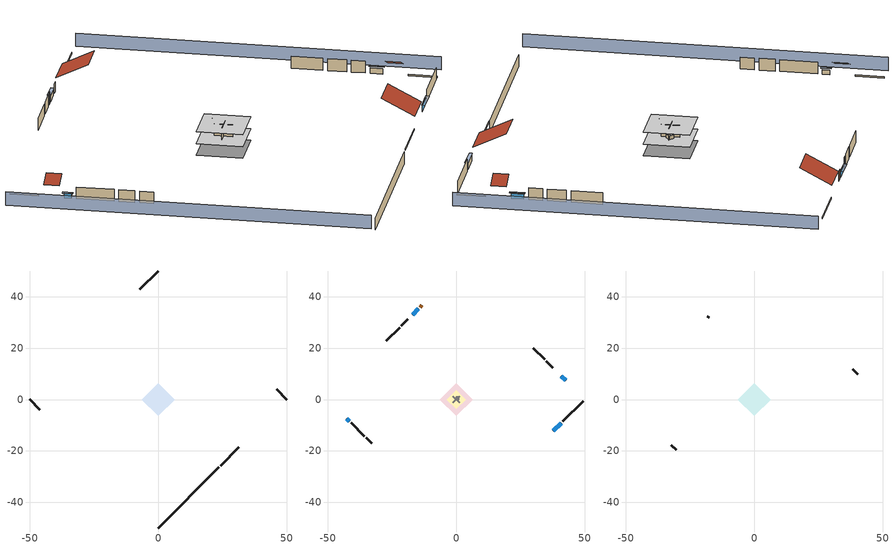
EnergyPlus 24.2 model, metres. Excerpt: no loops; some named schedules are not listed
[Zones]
basement - unconditioned
 floor foundation (Slab2 construction): -6.4,0 0,6.4 6.4,0 0,-6.4 z-2.13
 wall outside (RimJoist1 construction): 24.28,-25.79 31.41,-18.66 z0.3:0.61
 wall outside (RimJoist2 construction): -50.07,0 -46.1,-3.97 z0.3:0.61
 wall outside (RimJoist3 construction): 0,50.07 -7.13,42.93 z0.3:0.61
 wall outside (RimJoist4 construction): 50.07,0 46.1,3.97 z0.3:0.61
 wall foundation (FoundationWall1 construction): 0,-50.07 23.62,-26.45 z-2.13:0.3
conditioned space
 floor to basement - unconditioned (Floor2 construction): -6.4,0 0,6.4 6.4,0 0,-6.4 z0.3
 wall outside (AdiabaticWallConstruction 1): -13.42,36.65 -14.07,36 z0.3:2.34
 wall outside (AdiabaticWallConstruction): 37.89,-12.18 40.89,-9.18 z0.3:1.43; -42.63,-7.44 -41.64,-8.43 z0.3:1.25; -14.72,35.34 -17.01,33.06 z0.3:1.37; 42.63,7.44 40.91,9.15 z0.3:1.4
 wall outside (Wall3 construction): 41.54,-8.53 49.41,-0.66 z0.3:2.74
 wall outside (Wall4 construction): -35.15,-14.91 -32.98,-17.09 z0.3:2.74
 wall outside (Wall7 construction): -22.05,28.02 -27.18,22.88 z0.3:2.74
 wall outside (Wall8 construction): 34.44,15.63 30.07,20 z0.3:2.74
 wall to garage (Wall5 construction): 1.29,1.29 -1.29,-1.29 z0.3:2.74
 wall to garage (Wall6 construction): -1.29,1.29 1.29,-1.29 z0.3:2.74
 window (WindowConstruction): 37.89,-12.18 40.89,-9.18 z0.3:1.43
 window (WindowConstruction 1): -42.63,-7.44 -41.64,-8.43 z0.3:1.25
 window (WindowConstruction 2): -14.73,35.34 -17.01,33.06 z0.3:1.37
 window (WindowConstruction 3): 42.63,7.44 40.92,9.15 z0.3:1.4
 door (Door): -13.42,36.65 -14.07,36 z0.3:2.34
furnace airloop ret air zone
 floor adiabatic (AdiabaticConst): 0,0 0,1 1,1 1,0 z0
 wall adiabatic (AdiabaticConst): 0,1 0,0 1,0 1,1 0,1 z0:1
 ceiling adiabatic (AdiabaticConst): 1,0 1,1 0,1 0,0 z1
garage
 floor foundation (Slab1 construction): -3.66,0 0,3.66 3.66,0 0,-3.66 z0
 wall outside (Wall1 construction): -40.98,-9.09 -35.81,-14.26 z0.3:2.74
 wall outside (Wall12 construction): 37.68,12.39 35.1,14.97 z0.3:2.74
 wall outside (Wall2 construction): -18.81,31.26 -21.4,28.67 z0.3:2.74
attic - unvented
 floor to garage (Floor1 construction): -3.66,0 0,3.66 3.66,0 0,-3.66 z2.74
 floor to conditioned space (Floor3 construction Reversed): -6.4,0 0,6.4 6.4,0 0,-6.4 z2.74
 wall outside (Wall10 construction): 40.26,9.81 38.34,11.73 z0.3:2.74
 wall outside (Wall11 construction): -17.67,32.4 -18.15,31.92 z0.3:2.74
 wall outside (Wall9 construction): -32.32,-17.75 -30.4,-19.66 z0.3:2.74
 roof outside (Roof1 construction): 37.23,-12.84,2.74 32.61,-8.23,6.01 27.45,-13.38,6.01 32.07,-18,2.74
 roof outside (Roof2 construction): -43.28,-6.78,2.74 -41.35,-4.85,4.11 -43.51,-2.69,4.11 -45.45,-4.62,2.74
 roof outside (Roof3 construction): 43.28,6.78,2.74 41.35,4.85,4.11 43.51,2.69,4.11 45.45,4.62,2.74
 roof outside (Roof4 construction): -12.77,37.3,2.74 -8.32,32.85,5.89 -3.34,37.83,5.89 -7.79,42.28,2.74
shading: -53.3,-3.23 -3.23,-53.3 / 53.3,3.23 3.23,53.3 z0:2.74; 41.1,-8.97 37.67,-12.4 38.1,-12.83 41.53,-9.4 z1.74; -41.42,-8.64 -42.84,-7.23 -43.27,-7.66 -41.86,-9.08 z1.55; -17.23,32.84 -14.51,35.56 -14.94,35.99 -17.66,33.27 z1.68; 40.7,9.37 42.84,7.23 43.27,7.66 41.13,9.8 z1.71
[Building]
Building 1: Terrain=Suburbs
[Site:Location]
Portland Intl Arpt_OR: Latitude {deg}=45.59; Longitude {deg}=-122.6; Time Zone {hr}=-8; Elevation {m}=33; Keep Site Location Information=Yes
[Site:GroundTemperature:Shallow]
10.2558, 8.96328, 8.85977, 9.47314, 11.9355, 14.3863, 16.5111, 17.8571, 17.9714, 16.8767, 14.8061, 12.4304
[Site:WaterMainsTemperature]
Calculation Method=Schedule; Temperature Schedule=mains temperature schedule
[Material] Roughness=Rough; Thermal Absorptance=0.9
Name | Thickness {m} | Conductivity {W/m-K} | Density {kg/m3} | Specific Heat {J/kg-K} | Solar Absorptance | Visible Absorptance
asphalt or fiberglass shingles | 0.00635 | 0.162714 | 1121.4 | 1465.45 | 0.85 | 0.85
ceiling loosefill ins | 0.169333 | 0.0480833 | 16.02 | 1046.75 | 0.7 | 0.7
ceiling stud and cavity | 0.1397 | 1.39189 | 65.682 | 1177.47 | 0.7 | 0.7
ceiling stud and cavity 1 | 0.1397 | 0.0824711 | 65.682 | 1177.47 | 0.7 | 0.7
concrete 4.0 in. | 0.1016 | 1.803125 | 2242.8 | 837.4 | 0.7 | 0.7
concrete 8.0 in. | 0.2032 | 1.803125 | 2242.8 | 837.4 | 0.7 | 0.7
door material | 0.04445 | 0.0612267 | 512.64 | 1214.23 | 0.7 | 0.7
floor covering | 0.0127 | 0.0433444 | 54.468 | 1339.84 | 0.6 | 0.6
floor stud and cavity | 0.1397 | 0.923637 | 92.3553 | 1139.71 | 0.7 | 0.7
furniture material basement - unconditioned 1; furniture material conditioned space 1; furniture material garage 1 | 0.1524 | 0.115458 | 640.8 | 1214.23 | 0.6 | 0.6
gypsum board | 0.0127 | 0.160291 | 801 | 837.4 | 0.6 | 0.6
osb sheathing 0.5 in. | 0.0127 | 0.115458 | 512.64 | 1214.23 | 0.6 | 0.6
osb sheathing 0.5 in. 1; osb sheathing 0.5 in. 2; osb sheathing 0.5 in. 3 | 0.0127 | 0.115458 | 512.64 | 1214.23 | 0.7 | 0.7
osb sheathing 0.75 in. | 0.01905 | 0.115458 | 512.64 | 1214.23 | 0.7 | 0.7
rim joist stud and cavity | 0.0508 | 0.178289 | 50.32683 | 1063.81 | 0.6 | 0.6
roof rigid ins | 0.00281632 | 0.029427 | 32.04 | 1214.23 | 0.7 | 0.7
vinyl siding | 0.009525 | 0.089435 | 177.822 | 1046.75 | 0.5 | 0.5
wall rigid ins | 0.512978 | 0.029427 | 32.04 | 1214.23 | 0.7 | 0.7
wall stud and cavity | 0.1397 | 0.419005 | 139.0536 | 1170.24 | 0.6 | 0.6
wall stud and cavity 1 | 0.1397 | 0.549615 | 139.0536 | 1170.24 | 0.7 | 0.7
wall stud and cavity 2 | 0.1397 | 0.506836 | 139.0536 | 1170.24 | 0.7 | 0.7
wall stud and cavity 3 | 0.0889 | 0.380278 | 52.3479 | 1209.89 | 0.7 | 0.7
wall stud and cavity 4 | 0.0889 | 0.391764 | 83.0341 | 1211.67 | 0.7 | 0.7
wood siding; wood siding 1 | 0.0254 | 0.102417 | 544.68 | 1172.36 | 0.7 | 0.7
[Material:NoMass]
Adiabatic: Roughness=Rough; Thermal Resistance {m2-K/W}=176.1; Thermal Absorptance=0.9; Solar Absorptance=0.7; Visible Absorptance=0.7
[WindowMaterial:SimpleGlazingSystem]
WindowMaterial: U-Factor {W/m2-K}=4.31528; Solar Heat Gain Coefficient=0.67
[Construction]
AdiabaticConst: Adiabatic
AdiabaticWallConstruction: wood siding, wall rigid ins, wall stud and cavity 3, gypsum board
AdiabaticWallConstruction 1: wood siding 1, wall rigid ins, wall stud and cavity 3, gypsum board
Door: door material
Floor1 construction: ceiling stud and cavity
Floor2 construction: floor stud and cavity, osb sheathing 0.75 in., floor covering
Floor3 construction Reversed: gypsum board, ceiling stud and cavity 1, ceiling loosefill ins
FoundationWall1 construction: concrete 8.0 in.
furniture construction basement - unconditioned 1: furniture material basement - unconditioned 1
furniture construction conditioned space 1: furniture material conditioned space 1
furniture construction garage 1: furniture material garage 1
PartitionWallConstruction: gypsum board, wall stud and cavity 4, gypsum board
RimJoist1 construction; RimJoist2 construction; RimJoist3 construction; RimJoist4 construction: vinyl siding, rim joist stud and cavity
Roof1 construction; Roof2 construction; Roof3 construction; Roof4 construction: asphalt or fiberglass shingles, roof rigid ins, osb sheathing 0.5 in.
Slab1 construction; Slab2 construction: concrete 4.0 in.
Wall1 construction; Wall2 construction: vinyl siding, osb sheathing 0.5 in. 1, wall stud and cavity
Wall10 construction; Wall11 construction; Wall12 construction; Wall9 construction: vinyl siding, osb sheathing 0.5 in. 3, wall stud and cavity
Wall3 construction; Wall4 construction: vinyl siding, osb sheathing 0.5 in. 1, wall stud and cavity 1, gypsum board
Wall5 construction: osb sheathing 0.5 in. 2, wall stud and cavity 2, gypsum board
Wall6 construction: osb sheathing 0.5 in. 3, wall stud and cavity 2, gypsum board
Wall7 construction; Wall8 construction: vinyl siding, osb sheathing 0.5 in. 3, wall stud and cavity 1, gypsum board
WindowConstruction; WindowConstruction 1; WindowConstruction 2; WindowConstruction 3: WindowMaterial
[Zone] Multiplier=1
Name | Volume {m3} | Part of Total Floor Area
attic - unvented | 84.3588 | Yes
basement - unconditioned; conditioned space | 199.577 | Yes
furnace airloop ret air zone | 1 | No
garage | 65.242 | Yes
[Space]
Name | Zone | Volume {m3} | Space Type
attic - unvented 1 | attic - unvented | 84.3588
basement - unconditioned 1 | basement - unconditioned | 199.577
conditioned space 1 | conditioned space | 199.577
furnace airloop ret air space | furnace airloop ret air zone |  | Plenum Space Type
garage 1 | garage | 65.242
[ZoneInfiltration:DesignFlowRate] Schedule=Always On Discrete
Name | Zone or ZoneList or Space or SpaceList | Design Flow Rate Calculation Method | Air Changes per Hour {1/hr} | Constant Term Coefficient | Temperature Term Coefficient | Velocity Term Coefficient | Velocity Squared Term Coefficient | Design Flow Rate {m3/s}
infil attic - unvented 1 | attic - unvented 1 | AirChanges/Hour | 0.1 | 1 | 0 | 0 | 0
basement_unconditioned 1 duct leakage imbalance infil flow | basement - unconditioned 1 | Flow/Zone |  |  |  |  |  | 0
infil basement - unconditioned 1 | basement - unconditioned 1 | AirChanges/Hour | 0.1 | 1 | 0 | 0 | 0
infil flow; natural vent flow; whole house fan flow | conditioned space 1 | Flow/Zone |  |  |  |  |  | 0
[ZoneMixing] Schedule=Always On Continuous; Design Flow Rate Calculation Method=Flow/Zone; Design Flow Rate {m3/s}=0
Name | Zone or Space | Source Zone or Space
whole house fan mix | attic - unvented | conditioned space
furnace airloop_0 ZoneMixCondToDZ mix | basement - unconditioned | conditioned space
furnace airloop_0 ZoneMixDZToCond mix | conditioned space | basement - unconditioned
[SurfaceProperty:ExposedFoundationPerimeter] Exposed Perimeter Calculation Method=TotalExposedPerimeter
Name | Total Exposed Perimeter {m}
Slab2 | 33.40608
Slab1 | 14.6304
[InternalMass]
Name | Construction | Zone or ZoneList | Space or SpaceList | Surface Area {m2}
furniture mass basement - unconditioned 1 | furniture construction basement - unconditioned 1 | basement - unconditioned | basement - unconditioned 1 | 32.73903
furniture mass conditioned space 1 | furniture construction conditioned space 1 | conditioned space | conditioned space 1 | 32.73903
partition wall mass | PartitionWallConstruction | conditioned space | conditioned space 1 | 81.84758
furniture mass garage 1 | furniture construction garage 1 | garage | garage 1 | 2.67561
[OtherEquipment] Design Level Calculation Method=EquipmentLevel
Name | Fuel Type | Zone or ZoneList or Space or SpaceList | Schedule | Design Level {W} | Fraction Latent | Fraction Radiant | Fraction Lost
furnace airloop_0 RetCondToDZ; furnace airloop_0 SupCondToDZ; furnace airloop_0 SupSensLkToDZ | None | basement - unconditioned 1 | Always On Discrete | 0 | 0 | 0 | 0
furnace airloop_0 SupLatLkToDZ | None | basement - unconditioned 1 | Always On Discrete | 0 | 1 | 0 | 0
clothes dryer 1 | Electricity | conditioned space 1 | clothes_dryer | 0 | 0.015 | 0.081 | 0.85
cooking range 1 | Electricity | conditioned space 1 | cooking_range | 0 | 0.08 | 0.432 | 0.2
furnace airloop_0 SupCondToLv; furnace airloop_0 SupSensLkToCond; mech vent house fan sensible load; water heater sens | None | conditioned space 1 | Always On Discrete | 0 | 0 | 0 | 0
furnace airloop_0 SupLatLkToCond; mech vent house fan latent load; water heater lat | None | conditioned space 1 | Always On Discrete | 0 | 1 | 0 | 0
general water use latent | None | conditioned space 1 | general water use schedule | 25.6591 | 1 | 0 | 0
general water use sensible | None | conditioned space 1 | general water use schedule | -25.2881 | 0 | 0.6 | 0
water heater energy adjustment1 | Electricity | conditioned space 1 | Always On Discrete | 0.01 | 0 | 0 | 1
furnace airloop_0 RetCondToRP; furnace airloop_0 RetSensLkToRP | None | furnace airloop ret air space | Always On Discrete | 0 | 0 | 0 | 0
furnace airloop_0 RetLatLkToRP | None | furnace airloop ret air space | Always On Discrete | 0 | 1 | 0 | 0
[SurfaceProperty:IncidentSolarMultiplier] Incident Solar Multiplier=1; Incident Solar Multiplier Schedule=trans schedule winter=0.85 summer=0.7
Window1; Window2; Window3; Window4
[Lights] Design Level Calculation Method=LightingLevel; Return Air Fraction=0; Fraction Radiant=0.6; Fraction Visible=0.2; Fraction Replaceable=1
Name | Zone or ZoneList or Space or SpaceList | Schedule | Lighting Level {W}
interior lighting | conditioned space 1 | lighting_interior | 161.21
garage lighting | garage 1 | lighting_garage | 8.83665
[People]
occupants: Zone or ZoneList or Space or SpaceList=conditioned space 1; Number of People Schedule=occupants; Number of People Calculation Method=People; Number of People=1; Fraction Radiant=0.314171; Sensible Heat Fraction=0.56303; Activity Level Schedule=occupants activity schedule; Carbon Dioxide Generation Rate {m3/s-W}=0; Enable ASHRAE 55 Comfort Warnings=No; Mean Radiant Temperature Calculation Type=EnclosureAveraged
[ElectricEquipment] Design Level Calculation Method=EquipmentLevel
Name | Zone or ZoneList or Space or SpaceList | Schedule | Design Level {W} | Fraction Latent | Fraction Radiant | Fraction Lost
ceiling fan | conditioned space 1 | ceiling_fan | 17.3581 | 0 | 0.558 | 0
clothes dryer | conditioned space 1 | clothes_dryer | 9660.3 | 0.015 | 0.081 | 0.85
clothes washer | conditioned space 1 | clothes_washer | 859.836 | 0.03 | 0.162 | 0.7
cooking range | conditioned space 1 | cooking_range | 653.665 | 0.08 | 0.432 | 0.2
fridge | conditioned space 1 | fridge schedule | 43.7215 | 0 | 0.6 | 0
mech vent bath fan 0 | conditioned space 1 | mech vent bath fan 0 schedule | 15 | 0 | 0 | 1
mech vent house fan | conditioned space 1 | mech vent house fan schedule | 0 | 0 | 0 | 1
mech vent house fan cfis | conditioned space 1 | mech vent house fan cfis schedule | 0 | 0 | 0 | 0
mech vent range fan 0 | conditioned space 1 | mech vent range fan 0 schedule | 30 | 0 | 0 | 1
misc plug loads | conditioned space 1 | plug_loads_other | 231.89 | 0.021 | 0.558 | 0.049
misc tv | conditioned space 1 | plug_loads_tv | 309.063 | 0 | 0.6 | 0
whole house fan | conditioned space 1 | Always On Discrete | 0 | 0 | 0 | 1
freezer | garage 1 | freezer schedule | 194.914 | 0 | 0.6 | 0
[SpaceList]
Plenum Space Type: furnace airloop ret air space
[ZoneInfiltration:EffectiveLeakageArea]
infil garage 1: Zone or Space=garage 1; Schedule=Always On Discrete; Effective Air Leakage Area {cm2}=407.755; Stack Coefficient=0.000129147; Wind Coefficient=4.64657e-05
[AvailabilityManager:Scheduled] Schedule=Always On Discrete
furnace airloop Availability Manager; room ac airloop Availability Manager
[AirLoopHVAC:ReturnPlenum]
Air Loop HVAC Return Plenum 1: Zone=furnace airloop ret air zone
[Foundation:Kiva] Wall Depth Below Slab {m}=0.2032
Name | Initial Indoor Air Temperature {C} | Wall Height Above Grade {m}
Foundation Kiva 1 | 13.4258 | 0.1016
Foundation Kiva 2 | 9.52053 | 0.3048
[Foundation:Kiva:Settings]
Soil Conductivity {W/m-K}=1.9041; Soil Density {kg/m3}=1842.3; Soil Specific Heat {J/kg-K}=418.7; Ground Solar Absorptivity=0.9; Ground Thermal Absorptivity=0.9; Ground Surface Roughness {m}=0.03; Far-Field Width {m}=40; Deep-Ground Boundary Condition=ZeroFlux; Deep-Ground Depth {m}=40; Minimum Cell Dimension {m}=0.2; Maximum Cell Growth Coefficient=3; Simulation Timestep=Timestep
[Exterior:Lights]
exterior lighting: Schedule=exterior lighting schedule; Design Level {W}=5.52521
[EnergyManagementSystem:GlobalVariable]
furnace_airloop_0_DuctImbalLkExhFanEquivCond
furnace_airloop_0_DuctImbalLkExhFanEquivDZ
furnace_airloop_0_DuctImbalLkSupFanEquivCond
furnace_airloop_0_DuctImbalLkSupFanEquivDZ
furnace_airloop_0_DZ_T
furnace_airloop_0_DZ_W
furnace_airloop_0_RetCondToDZ
furnace_airloop_0_RetCondToRP
furnace_airloop_0_RetLatLkToRP
furnace_airloop_0_RetSensLkToRP
furnace_airloop_0_SupCondToDZ
furnace_airloop_0_SupCondToLv
furnace_airloop_0_SupLatLkToCond
furnace_airloop_0_SupLatLkToDZ
furnace_airloop_0_SupSensLkToCond
furnace_airloop_0_SupSensLkToDZ
furnace_airloop_0_ZoneMixCondToDZ
furnace_airloop_0_ZoneMixDZToCond
furnace_airloop_AH_MFR
furnace_airloop_AH_Tout
furnace_airloop_AH_VFR
furnace_airloop_AH_Wout
furnace_airloop_Fan_RTF
furnace_airloop_RA_T
furnace_airloop_Ra_W
infil_program_Qfan
infil_program_Qinf
natural_vent_program_Qnv
natural_vent_program_Qwhf
room_ac_airloop_Fan_RTF
[EnergyManagementSystem:Sensor]
Name | Output:Variable or Output:Meter Index Key | Output:Variable or Output:Meter
airflow_gain | infil flow | Infiltration Sensible Heat Gain Energy
airflow_gain_1 | natural vent flow | Infiltration Sensible Heat Gain Energy
airflow_gain_2 | whole house fan flow | Infiltration Sensible Heat Gain Energy
airflow_loss | infil flow | Infiltration Sensible Heat Loss Energy
airflow_loss_1 | natural vent flow | Infiltration Sensible Heat Loss Energy
airflow_loss_2 | whole house fan flow | Infiltration Sensible Heat Loss Energy
clg_load_cond |  | Cooling:EnergyTransfer:Zone:CONDITIONED SPACE
clg_load_duct |  | Cooling:EnergyTransfer:Zone:FURNACE AIRLOOP RET AIR ZONE
clg_sp_s; clg_sp_s_1 | cooling setpoint | Schedule Value
clothes_dryer_exhaust_0_sch_s | clothes_dryer | Schedule Value
cool_season | cooling season schedule | Schedule Value
ducts_conv | furnace airloop_0 RetCondToRP | Other Equipment Convective Heating Energy
ducts_conv_1 | furnace airloop_0 RetLatLkToRP | Other Equipment Convective Heating Energy
ducts_conv_2 | furnace airloop_0 RetSensLkToRP | Other Equipment Convective Heating Energy
ducts_conv_3 | furnace airloop_0 SupCondToLv | Other Equipment Convective Heating Energy
ducts_conv_4 | furnace airloop_0 SupLatLkToCond | Other Equipment Convective Heating Energy
ducts_conv_5 | furnace airloop_0 SupSensLkToCond | Other Equipment Convective Heating Energy
ducts_rad | furnace airloop_0 RetCondToRP | Other Equipment Radiant Heating Energy
ducts_rad_1 | furnace airloop_0 RetLatLkToRP | Other Equipment Radiant Heating Energy
ducts_rad_2 | furnace airloop_0 RetSensLkToRP | Other Equipment Radiant Heating Energy
ducts_rad_3 | furnace airloop_0 SupCondToLv | Other Equipment Radiant Heating Energy
ducts_rad_4 | furnace airloop_0 SupLatLkToCond | Other Equipment Radiant Heating Energy
ducts_rad_5 | furnace airloop_0 SupSensLkToCond | Other Equipment Radiant Heating Energy
furnace_airloop_0_DZ_T_s | basement - unconditioned | Zone Air Temperature
furnace_airloop_0_DZ_W_s | basement - unconditioned | Zone Mean Air Humidity Ratio
furnace_airloop_AH_MFR_s | Node 16 | System Node Mass Flow Rate
furnace_airloop_AH_Tout_s | Node 16 | System Node Temperature
furnace_airloop_AH_VFR_s | Node 16 | System Node Current Density Volume Flow Rate
furnace_airloop_AH_Wout_s | Node 16 | System Node Humidity Ratio
furnace_airloop_RA_T_s | Node 19 | System Node Temperature
furnace_airloop_Ra_W_s | Node 19 | System Node Humidity Ratio
htg_load_cond |  | Heating:EnergyTransfer:Zone:CONDITIONED SPACE
htg_load_duct |  | Heating:EnergyTransfer:Zone:FURNACE AIRLOOP RET AIR ZONE
htg_sp_s; htg_sp_s_1 | heating setpoint | Schedule Value
hvac_availability_schedule_s | hvac availability schedule | Schedule Value
ig_ee_conv | ceiling fan | Electric Equipment Convective Heating Energy
ig_ee_conv_1 | clothes dryer | Electric Equipment Convective Heating Energy
ig_ee_conv_3 | cooking range | Electric Equipment Convective Heating Energy
ig_ee_conv_4 | fridge | Electric Equipment Convective Heating Energy
ig_ee_conv_5 | misc plug loads | Electric Equipment Convective Heating Energy
ig_ee_conv_6 | misc tv | Electric Equipment Convective Heating Energy
ig_ee_conv_7 | whole house fan | Electric Equipment Convective Heating Energy
ig_ee_rad | ceiling fan | Electric Equipment Radiant Heating Energy
ig_ee_rad_1 | clothes dryer | Electric Equipment Radiant Heating Energy
ig_ee_rad_3 | cooking range | Electric Equipment Radiant Heating Energy
ig_ee_rad_4 | fridge | Electric Equipment Radiant Heating Energy
ig_ee_rad_5 | misc plug loads | Electric Equipment Radiant Heating Energy
ig_ee_rad_6 | misc tv | Electric Equipment Radiant Heating Energy
ig_ee_rad_7 | whole house fan | Electric Equipment Radiant Heating Energy
ig_lgt_conv | interior lighting | Lights Convective Heating Energy
ig_lgt_rad | interior lighting | Lights Radiant Heating Energy
ig_lgt_vis | interior lighting | Lights Visible Radiation Heating Energy
ig_oe_conv | clothes dryer 1 | Other Equipment Convective Heating Energy
ig_oe_conv_1 | cooking range 1 | Other Equipment Convective Heating Energy
ig_oe_conv_2 | general water use latent | Other Equipment Convective Heating Energy
ig_oe_conv_3 | general water use sensible | Other Equipment Convective Heating Energy
ig_oe_conv_4 | water heater energy adjustment1 | Other Equipment Convective Heating Energy
ig_oe_conv_5 | water heater lat | Other Equipment Convective Heating Energy
ig_oe_conv_6 | water heater sens | Other Equipment Convective Heating Energy
ig_oe_rad | clothes dryer 1 | Other Equipment Radiant Heating Energy
ig_oe_rad_1 | cooking range 1 | Other Equipment Radiant Heating Energy
ig_oe_rad_2 | general water use latent | Other Equipment Radiant Heating Energy
ig_oe_rad_3 | general water use sensible | Other Equipment Radiant Heating Energy
ig_oe_rad_4 | water heater energy adjustment1 | Other Equipment Radiant Heating Energy
ig_oe_rad_5 | water heater lat | Other Equipment Radiant Heating Energy
ig_oe_rad_6 | water heater sens | Other Equipment Radiant Heating Energy
ig_ppl_conv | occupants | People Convective Heating Energy
ig_ppl_rad | occupants | People Radiant Heating Energy
im_conv | furniture mass conditioned space 1 | Surface Inside Face Convection Heat Gain Energy
im_conv_1 | partition wall mass | Surface Inside Face Convection Heat Gain Energy
im_ig | furniture mass conditioned space 1 | Surface Inside Face Internal Gains Radiation Heat Gain Energy
im_ig_1 | partition wall mass | Surface Inside Face Internal Gains Radiation Heat Gain Energy
im_lgt | furniture mass conditioned space 1 | Surface Inside Face Lights Radiation Heat Gain Energy
im_lgt_1 | partition wall mass | Surface Inside Face Lights Radiation Heat Gain Energy
im_sol | furniture mass conditioned space 1 | Surface Inside Face Solar Radiation Heat Gain Energy
im_sol_1 | partition wall mass | Surface Inside Face Solar Radiation Heat Gain Energy
im_surf | furniture mass conditioned space 1 | Surface Inside Face Net Surface Thermal Radiation Heat Gain Energy
im_surf_1 | partition wall mass | Surface Inside Face Net Surface Thermal Radiation Heat Gain Energy
mech_vent_bath_fan_0_sch_s | mech vent bath fan 0 schedule | Schedule Value
mech_vent_range_fan_0_sch_s | mech vent range fan 0 schedule | Schedule Value
mv_conv | mech vent bath fan 0 | Electric Equipment Convective Heating Energy
mv_conv_1 | mech vent house fan | Electric Equipment Convective Heating Energy
mv_conv_2 | mech vent house fan cfis | Electric Equipment Convective Heating Energy
mv_conv_3 | mech vent range fan 0 | Electric Equipment Convective Heating Energy
mv_conv_4 | mech vent house fan latent load | Other Equipment Convective Heating Energy
mv_conv_5 | mech vent house fan sensible load | Other Equipment Convective Heating Energy
mv_rad | mech vent bath fan 0 | Electric Equipment Radiant Heating Energy
mv_rad_1 | mech vent house fan | Electric Equipment Radiant Heating Energy
mv_rad_2 | mech vent house fan cfis | Electric Equipment Radiant Heating Energy
mv_rad_3 | mech vent range fan 0 | Electric Equipment Radiant Heating Energy
mv_rad_4 | mech vent house fan latent load | Other Equipment Radiant Heating Energy
mv_rad_5 | mech vent house fan sensible load | Other Equipment Radiant Heating Energy
natural_vent_s | natural vent schedule | Schedule Value
out_pb_s |  | Site Outdoor Air Barometric Pressure
out_wt_s |  | Site Outdoor Air Humidity Ratio
site_vw_s |  | Site Wind Speed
ss_back_out | Window1 | Surface Window Shortwave from Zone Back Out Window Heat Transfer Rate
ss_back_out_1 | Window2 | Surface Window Shortwave from Zone Back Out Window Heat Transfer Rate
ss_back_out_2 | Window3 | Surface Window Shortwave from Zone Back Out Window Heat Transfer Rate
ss_back_out_3 | Window4 | Surface Window Shortwave from Zone Back Out Window Heat Transfer Rate
ss_conv | Door1 | Surface Inside Face Convection Heat Gain Energy
ss_conv_1 | Window1 | Surface Inside Face Convection Heat Gain Energy
ss_conv_2 | Window2 | Surface Inside Face Convection Heat Gain Energy
ss_conv_3 | Window3 | Surface Inside Face Convection Heat Gain Energy
ss_conv_4 | Window4 | Surface Inside Face Convection Heat Gain Energy
ss_ig | Door1 | Surface Inside Face Internal Gains Radiation Heat Gain Energy
ss_ig_1 | Window1 | Surface Inside Face Internal Gains Radiation Heat Gain Energy
ss_ig_2 | Window2 | Surface Inside Face Internal Gains Radiation Heat Gain Energy
ss_ig_3 | Window3 | Surface Inside Face Internal Gains Radiation Heat Gain Energy
ss_ig_4 | Window4 | Surface Inside Face Internal Gains Radiation Heat Gain Energy
ss_lgt | Door1 | Surface Inside Face Lights Radiation Heat Gain Energy
ss_sol | Door1 | Surface Inside Face Solar Radiation Heat Gain Energy
ss_surf | Door1 | Surface Inside Face Net Surface Thermal Radiation Heat Gain Energy
ss_surf_1 | Window1 | Surface Inside Face Net Surface Thermal Radiation Heat Gain Energy
ss_surf_2 | Window2 | Surface Inside Face Net Surface Thermal Radiation Heat Gain Energy
